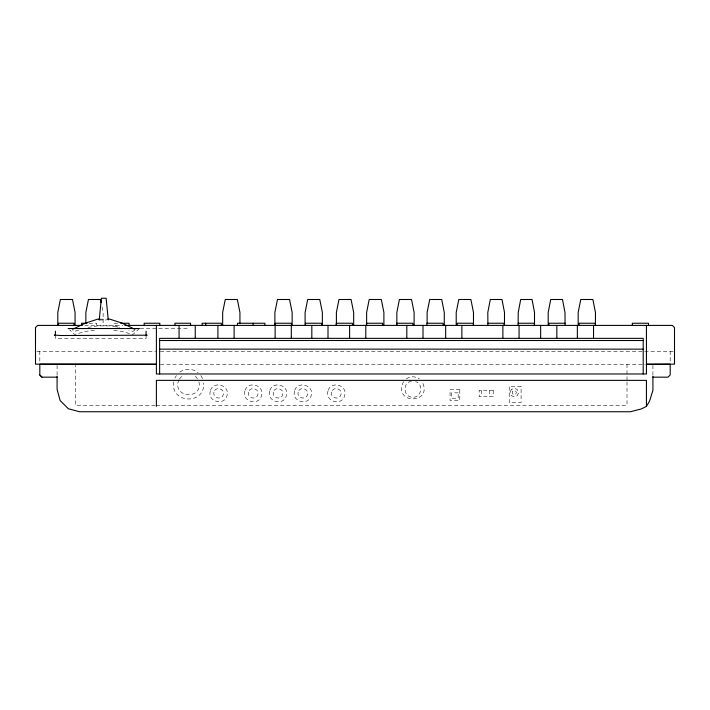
<?xml version="1.0" encoding="UTF-8"?>
<svg xmlns="http://www.w3.org/2000/svg" width="710" height="710" viewBox="0 0 710 710"><rect width="100%" height="100%" fill="white"/><g stroke="black" fill="none" stroke-linecap="round" stroke-linejoin="round"><path stroke-width="0.53" stroke-dasharray="3.55 2.66" d="M173.684 381.882C170.178 403.883 205.616 405.082 203.61 382.894M178.796 379.912C171.58 398.008 203.344 400.422 198.853 381.492M403.582 381.589C392.124 404.727 433.828 404.478 422.068 381.581M174.829 378.111L176.391 375.599M179.293 379.122L182.328 375.617M139.373 328.535L132.894 334.508L121.729 331.375L113.076 330.212M134.838 330.061L132.894 331.392L128.838 330.07M406.404 378.874C410.123 376.052 415.527 376.185 419.353 378.758M179.799 372.075C185.248 368.224 192.996 368.481 198.17 372.697M78.668 330.07L74.612 331.392L72.668 330.061M411.454 381.199C402.455 382.406 403.129 396.819 412.208 397.174C421.216 398.337 424.287 384.252 415.616 381.554M87.942 327.416L97.678 325.899L109.828 325.899L119.564 327.416M94.43 330.212L85.777 331.375L74.612 334.508L69.571 329.857M99.888 319.163L106.518 319.163M99.231 319.997L106.269 319.997M89.123 323.236L96.684 323.236L96.684 325.402M117.585 323.236L113.414 323.236L113.414 325.402M84.809 325.402L122.803 325.402M140.163 328.641L187.307 328.641L187.307 326.476M36.813 351.308L155.65 351.308M160.353 351.308L673.417 351.308M160.416 364.257L645.354 364.257M155.179 405.277L75.438 405.277L75.438 365.366M156.289 405.277L627.01 405.277L627.01 381.998M114.984 325.402L117.141 326.476L117.141 328.641M195.41 376.06L198.64 380.587M200.868 375.572L202.723 379.051M102.045 307.048L103.127 312.444L103.127 325.402M670.187 351.308L670.187 363.094M652.916 365.33L652.916 375.128M627.01 364.257L627.01 380.888M489.572 390.252L489.572 396.73M481.486 390.252L481.486 396.73M146.074 335.697L146.074 338.413L142.692 338.67L58.122 338.617L55.407 338.253L55.407 336.07M57.084 365.33L57.084 375.137M39.813 351.308L39.813 363.094M210.32 391.103C207.045 401.709 224.537 406.404 227.005 395.577C230.28 384.971 212.787 380.285 210.32 391.103M214.003 392.097C212.175 398.017 221.946 400.635 223.322 394.591C225.15 388.663 215.379 386.045 214.003 392.097M244.861 391.103C241.586 401.709 259.079 406.404 261.546 395.577C264.821 384.971 247.328 380.285 244.861 391.103M248.544 392.097C246.716 398.017 256.488 400.635 257.863 394.591C259.691 388.663 249.92 386.045 248.544 392.097M269.685 391.103C266.41 401.709 283.902 406.404 286.37 395.577C289.644 384.971 272.152 380.285 269.685 391.103M273.368 392.097C271.539 398.017 281.311 400.635 282.686 394.591C284.524 388.663 274.743 386.045 273.368 392.097M294.517 391.103C291.242 401.709 308.735 406.404 311.193 395.577C314.477 384.971 296.975 380.285 294.517 391.103M298.191 392.097C296.363 398.017 306.134 400.635 307.519 394.591C309.347 388.663 299.576 386.045 298.191 392.097M327.976 391.103C324.701 401.709 342.193 406.404 344.661 395.577C347.935 384.971 330.443 380.285 327.976 391.103M331.659 392.097C329.822 398.017 339.602 400.635 340.977 394.591C342.806 388.663 333.034 386.045 331.659 392.097M511.253 389.524L509.984 392.577L511.253 395.63L514.306 396.89L517.359 395.63L518.62 392.577L517.359 389.524L514.306 388.255L511.253 389.524M512.86 391.13L512.256 392.577L512.86 394.023L514.306 394.618L515.753 394.023L516.347 392.577L515.753 391.13L514.306 390.527L512.86 391.13M521.096 386.267L509.23 386.267L509.23 402.464L521.096 402.464L521.096 386.267M459.778 389.728L450.06 389.728L450.06 400.529L459.778 400.529L459.778 389.728M493.21 390.252L479.179 390.252L479.179 396.73L493.21 396.73L493.21 390.252M458.181 392.834L451.702 392.834L451.702 398.23L458.181 398.23L458.181 392.834"/><path stroke-width="1.06" d="M99.231 319.997L101.388 298.253L106.118 298.253L108.275 319.997M57.084 376.22L57.084 389.275L60.101 400.511L68.329 408.738L79.564 411.747L630.436 411.747L641.37 408.916L646.437 406.395L649.543 401.132L652.916 390.349L652.916 376.22M72.624 329.262L85.777 322.988L97.678 319.163L99.888 319.163M147.156 335.2L60.803 335.519L54.324 335.04L55.407 335.564L55.407 331.197M107.618 319.163L109.828 319.163L121.729 322.988L134.882 329.262M86.966 323.236L81.57 323.236L81.57 325.402M120.718 323.236L129.06 323.236L129.06 325.402M487.903 323.236L504.091 323.236L504.091 325.402M518.122 323.236L534.31 323.236L534.31 325.402M565.08 323.236L548.883 323.236L548.883 325.402M82.254 325.402L37.657 325.402L35.5 327.55L35.5 364.168L156.395 364.328M124.889 325.402L672.343 325.402L674.5 327.55L674.5 364.168L646.437 364.328M68.133 328.535L139.373 328.535M159.626 340.507L643.198 340.507M159.626 349.142L643.198 349.142M156.395 364.168L39.813 364.168L39.813 374.995L41.979 377.161L57.084 377.161M646.437 364.168L670.187 364.168L670.187 374.995L668.021 377.161L652.916 377.161M39.813 374.995L41.979 377.161M101.184 302.735L100.536 299.496L88.448 299.496L85.857 312.444L85.857 323.236M648.523 325.402L648.523 323.236L632.335 323.236L632.335 325.402M646.437 325.402L646.437 373.975L156.395 373.975L156.395 325.402M646.437 406.395L646.437 380.365L156.395 380.365L156.395 406.395M643.198 373.975L643.198 338.351L159.626 338.351L159.626 373.975M595.45 325.402L595.45 312.444L592.868 299.496L580.771 299.496L578.18 312.444L578.18 325.402M595.299 325.402L595.299 323.236L579.111 323.236L579.111 325.402M593.542 325.402L593.542 338.351M577.354 325.402L577.354 338.351M565.08 325.402L565 312.444L562.48 299.496L550.712 299.496L548.191 312.444L548.191 325.402M556.844 325.402L556.844 338.351M540.656 325.402L540.656 338.351M534.506 325.402L534.506 312.444L532.065 299.496L520.678 299.496L518.238 312.444L518.122 325.402M519.063 325.402L519.063 338.351M504.49 325.402L504.49 312.444L501.988 299.496L490.308 299.496L487.805 312.444L487.903 325.402M502.875 325.402L502.875 338.351M473.481 325.402L473.481 312.444L470.89 299.496L458.802 299.496L456.21 312.444L456.21 325.402M473.33 325.402L473.33 323.236L457.134 323.236L457.134 325.402M461.864 325.402L461.864 338.351M445.667 325.402L445.667 338.351M444.282 325.402L444.282 312.444L441.709 299.496L429.701 299.496L427.118 312.444L427.118 323.236M443.102 325.402L443.102 323.236L426.914 323.236L426.914 325.402M423 325.402L423 338.351M414.116 325.402L414.116 312.444L411.525 299.496L399.437 299.496L396.846 312.444L396.846 325.402M412.883 325.402L412.883 323.236L396.695 323.236L396.695 325.402M406.812 325.402L406.812 338.351M383.897 325.402L383.897 312.444L381.305 299.496L369.218 299.496L366.626 312.444L366.626 325.402M382.654 325.402L382.654 323.236L366.466 323.236L366.466 325.402M365.792 325.402L365.792 338.351M353.669 325.402L353.669 312.444L351.077 299.496L338.989 299.496L336.398 312.444L336.398 325.402M352.435 325.402L352.435 323.236L336.247 323.236L336.247 325.402M349.604 325.402L349.604 338.351M328.011 325.402L328.011 338.351M322.367 325.402L322.367 312.444L319.775 299.496L307.687 299.496L305.096 312.444L305.096 325.402M321.674 325.402L321.674 323.236L305.486 323.236L305.486 325.402M311.823 325.402L311.823 338.351M292.147 325.402L292.147 312.444L289.556 299.496L277.468 299.496L274.877 312.444L274.877 325.402M291.446 325.402L291.446 323.236L275.258 323.236L275.258 325.402M291.313 325.402L291.313 338.351M275.125 325.402L275.125 338.351M264.883 325.402L264.883 323.236L237.477 323.236L237.477 325.402M253.133 323.236L253.133 325.402M239.936 323.236L239.936 312.444L237.344 299.496L225.256 299.496L222.665 312.444L222.665 325.402M234.105 325.402L234.105 338.351M221.325 325.402L221.325 323.236L202.128 323.236L202.128 325.402M217.917 325.402L217.917 338.351M205.678 323.236L205.678 325.402M195.25 325.402L195.25 338.351M190.591 325.402L190.591 323.236L174.935 323.236L174.935 325.402M179.062 325.402L179.062 338.351M159.821 325.402L159.821 323.236L144.174 323.236L144.174 325.402M146.074 331.197L146.074 335.723M75.065 325.402L75.065 312.444L72.473 299.496L60.377 299.496L57.794 312.444L57.794 325.402M74.009 325.402L74.009 323.236L58.362 323.236L58.362 325.402"/></g></svg>
